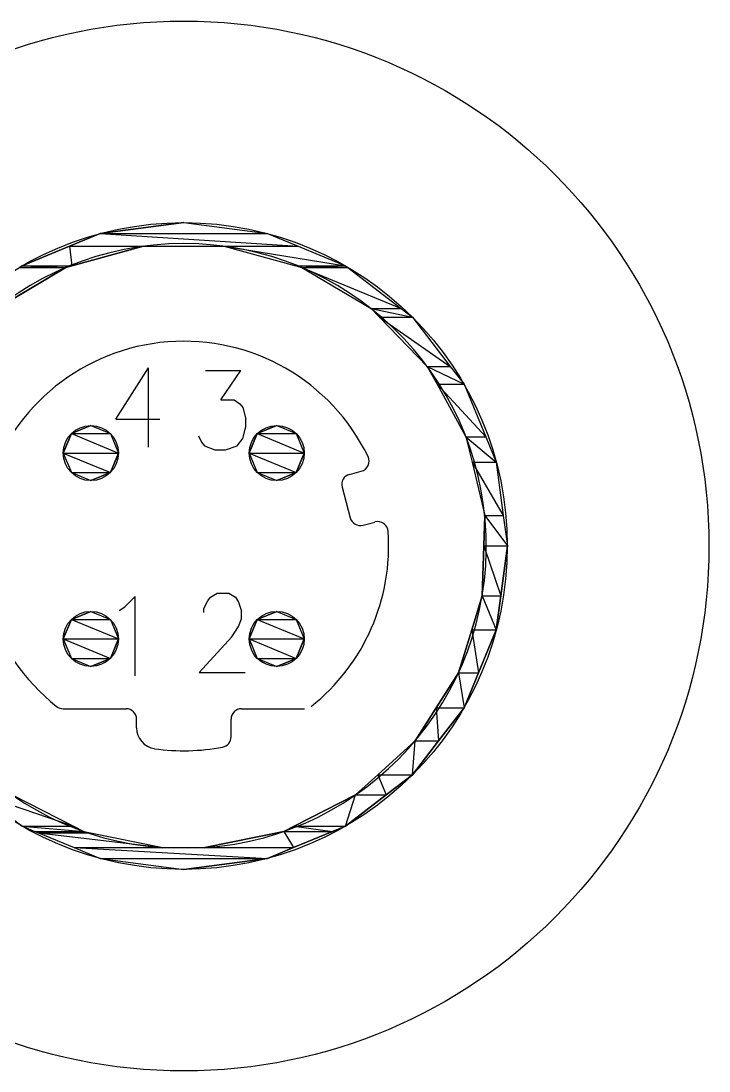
# Model space of a CAD drawing. Header units: millimetres. Extents: x 1063 to 1621, y 404 to 836.
# Drawn here: x 1339.32 to 1351.48, y 777.42 to 795.98 of the extents above; entities that cross this region are included whole.
import ezdxf

# ---------------------------------------------------------------- set-up
doc = ezdxf.new("R2010")
doc.units = ezdxf.units.MM

msp = doc.modelspace()

# ---------------------------------------------------------------- linework, layer by layer
at = {"color": 7, "linetype": 'Continuous'}
for p, q in [((1340.721, 792.219), (1342.2, 792.414)), ((1340.721, 792.219), (1342.2, 792.414)), ((1340.721, 792.219), (1342.2, 792.414)), ((1340.721, 792.219), (1342.2, 792.414)), ((1340.721, 792.219), (1342.2, 792.414)), ((1342.2, 792.414), (1343.68, 792.219)), ((1342.2, 792.414), (1343.68, 792.219)), ((1342.2, 792.414), (1343.68, 792.219)), ((1342.2, 792.414), (1343.68, 792.219)), ((1342.2, 792.414), (1343.68, 792.219)), ((1340.18, 791.995), (1340.721, 792.219)), ((1340.18, 791.995), (1340.721, 792.219)), ((1340.18, 791.995), (1340.721, 792.219)), ((1340.18, 791.995), (1340.721, 792.219)), ((1340.18, 791.995), (1340.721, 792.219)), ((1340.721, 792.219), (1343.68, 792.219)), ((1340.721, 792.219), (1344.221, 791.995)), ((1340.721, 792.219), (1343.68, 792.219)), ((1340.721, 792.219), (1344.221, 791.995)), ((1340.721, 792.219), (1343.68, 792.219)), ((1340.721, 792.219), (1344.221, 791.995)), ((1340.721, 792.219), (1343.68, 792.219)), ((1340.721, 792.219), (1344.221, 791.995)), ((1340.721, 792.219), (1343.68, 792.219)), ((1340.721, 792.219), (1343.68, 792.219)), ((1340.721, 792.219), (1344.221, 791.995)), ((1340.721, 792.219), (1344.221, 791.995)), ((1340.721, 792.219), (1343.68, 792.219)), ((1340.721, 792.219), (1344.221, 791.995)), ((1340.721, 792.219), (1343.68, 792.219)), ((1340.721, 792.219), (1344.221, 791.995)), ((1343.68, 792.219), (1344.221, 791.995)), ((1343.68, 792.219), (1344.221, 791.995)), ((1343.68, 792.219), (1344.221, 791.995)), ((1343.68, 792.219), (1344.221, 791.995)), ((1343.68, 792.219), (1344.221, 791.995)), ((1339.342, 791.648), (1340.18, 791.995)), ((1339.342, 791.648), (1340.18, 791.995)), ((1339.342, 791.648), (1340.18, 791.995)), ((1339.342, 791.648), (1340.18, 791.995)), ((1339.342, 791.648), (1340.18, 791.995)), ((1340.18, 791.995), (1344.221, 791.995)), ((1340.18, 791.995), (1340.22, 791.648)), ((1340.18, 791.995), (1341.488, 791.995)), ((1340.18, 791.995), (1340.22, 791.648)), ((1340.18, 791.995), (1344.221, 791.995)), ((1340.18, 791.995), (1340.22, 791.648)), ((1340.18, 791.995), (1341.488, 791.995)), ((1340.18, 791.995), (1340.22, 791.648)), ((1340.18, 791.995), (1344.221, 791.995)), ((1340.18, 791.995), (1344.221, 791.995)), ((1340.18, 791.995), (1340.22, 791.648)), ((1340.18, 791.995), (1340.22, 791.648)), ((1340.18, 791.995), (1341.488, 791.995)), ((1340.18, 791.995), (1340.22, 791.648)), ((1340.18, 791.995), (1341.488, 791.995)), ((1340.18, 791.995), (1340.22, 791.648)), ((1340.22, 791.648), (1341.488, 791.995)), ((1340.22, 791.648), (1341.488, 791.995)), ((1340.22, 791.648), (1341.488, 791.995)), ((1340.22, 791.648), (1341.488, 791.995)), ((1340.22, 791.648), (1341.488, 791.995)), ((1342.912, 791.995), (1344.181, 791.648)), ((1342.912, 791.995), (1345.059, 791.648)), ((1342.912, 791.995), (1344.221, 791.995)), ((1342.912, 791.995), (1345.059, 791.648)), ((1342.912, 791.995), (1344.181, 791.648)), ((1342.912, 791.995), (1345.059, 791.648)), ((1342.912, 791.995), (1344.221, 791.995)), ((1342.912, 791.995), (1345.059, 791.648)), ((1342.912, 791.995), (1344.181, 791.648)), ((1342.912, 791.995), (1345.059, 791.648)), ((1342.912, 791.995), (1344.181, 791.648)), ((1342.912, 791.995), (1345.059, 791.648)), ((1342.912, 791.995), (1344.221, 791.995)), ((1342.912, 791.995), (1345.059, 791.648)), ((1342.912, 791.995), (1344.221, 791.995)), ((1342.912, 791.995), (1345.059, 791.648)), ((1342.912, 791.995), (1344.181, 791.648)), ((1344.221, 791.995), (1345.059, 791.648)), ((1344.221, 791.995), (1345.059, 791.648)), ((1344.221, 791.995), (1345.059, 791.648)), ((1344.221, 791.995), (1345.059, 791.648)), ((1344.221, 791.995), (1345.059, 791.648)), ((1338.89, 790.895), (1340.115, 791.619)), ((1338.89, 790.895), (1340.115, 791.619)), ((1338.89, 790.895), (1340.115, 791.619)), ((1338.89, 790.895), (1340.115, 791.619)), ((1338.89, 790.895), (1340.115, 791.619)), ((1339.304, 791.619), (1339.342, 791.648)), ((1339.304, 791.619), (1339.342, 791.648)), ((1339.304, 791.619), (1339.342, 791.648)), ((1339.304, 791.619), (1339.342, 791.648)), ((1339.304, 791.619), (1339.342, 791.648)), ((1339.304, 791.619), (1340.115, 791.619)), ((1339.304, 791.619), (1340.115, 791.619)), ((1339.304, 791.619), (1340.115, 791.619)), ((1339.304, 791.619), (1340.115, 791.619)), ((1339.304, 791.619), (1340.115, 791.619)), ((1339.304, 791.619), (1340.115, 791.619)), ((1339.304, 791.619), (1340.115, 791.619)), ((1339.304, 791.619), (1340.115, 791.619)), ((1339.342, 791.648), (1340.22, 791.648)), ((1339.342, 791.648), (1340.115, 791.619)), ((1339.342, 791.648), (1340.22, 791.648)), ((1339.342, 791.648), (1340.115, 791.619)), ((1339.342, 791.648), (1340.22, 791.648)), ((1339.342, 791.648), (1340.115, 791.619)), ((1339.342, 791.648), (1340.22, 791.648)), ((1339.342, 791.648), (1340.115, 791.619)), ((1339.342, 791.648), (1340.22, 791.648)), ((1339.342, 791.648), (1340.22, 791.648)), ((1339.342, 791.648), (1340.115, 791.619)), ((1339.342, 791.648), (1340.115, 791.619)), ((1339.342, 791.648), (1340.22, 791.648)), ((1339.342, 791.648), (1340.115, 791.619)), ((1339.342, 791.648), (1340.22, 791.648)), ((1339.342, 791.648), (1340.115, 791.619)), ((1340.115, 791.619), (1340.22, 791.648)), ((1340.115, 791.619), (1340.22, 791.648)), ((1340.115, 791.619), (1340.22, 791.648)), ((1340.115, 791.619), (1340.22, 791.648)), ((1340.115, 791.619), (1340.22, 791.648)), ((1344.181, 791.648), (1345.059, 791.648)), ((1344.181, 791.648), (1344.286, 791.619)), ((1344.181, 791.648), (1345.096, 791.619)), ((1344.181, 791.648), (1345.059, 791.648)), ((1344.181, 791.648), (1345.096, 791.619)), ((1344.181, 791.648), (1345.059, 791.648)), ((1344.181, 791.648), (1344.286, 791.619)), ((1344.181, 791.648), (1345.096, 791.619)), ((1344.181, 791.648), (1345.059, 791.648)), ((1344.181, 791.648), (1345.096, 791.619)), ((1344.181, 791.648), (1345.059, 791.648)), ((1344.181, 791.648), (1345.059, 791.648)), ((1344.181, 791.648), (1344.286, 791.619)), ((1344.181, 791.648), (1345.096, 791.619)), ((1344.181, 791.648), (1344.286, 791.619)), ((1344.181, 791.648), (1345.096, 791.619)), ((1344.181, 791.648), (1345.059, 791.648)), ((1344.181, 791.648), (1345.096, 791.619)), ((1344.181, 791.648), (1345.059, 791.648)), ((1344.181, 791.648), (1345.096, 791.619)), ((1344.181, 791.648), (1344.286, 791.619)), ((1344.286, 791.619), (1345.096, 791.619)), ((1344.286, 791.619), (1345.511, 790.895)), ((1344.286, 791.619), (1346.041, 790.895)), ((1344.286, 791.619), (1345.096, 791.619)), ((1344.286, 791.619), (1346.041, 790.895)), ((1344.286, 791.619), (1345.096, 791.619)), ((1344.286, 791.619), (1345.511, 790.895)), ((1344.286, 791.619), (1346.041, 790.895)), ((1344.286, 791.619), (1345.096, 791.619)), ((1344.286, 791.619), (1346.041, 790.895)), ((1344.286, 791.619), (1345.096, 791.619)), ((1344.286, 791.619), (1345.096, 791.619)), ((1344.286, 791.619), (1345.511, 790.895)), ((1344.286, 791.619), (1346.041, 790.895)), ((1344.286, 791.619), (1345.511, 790.895)), ((1344.286, 791.619), (1346.041, 790.895)), ((1344.286, 791.619), (1345.096, 791.619)), ((1344.286, 791.619), (1346.041, 790.895)), ((1344.286, 791.619), (1345.096, 791.619)), ((1344.286, 791.619), (1346.041, 790.895)), ((1344.286, 791.619), (1345.511, 790.895)), ((1345.059, 791.648), (1345.096, 791.619)), ((1345.059, 791.648), (1345.096, 791.619)), ((1345.059, 791.648), (1345.096, 791.619)), ((1345.059, 791.648), (1345.096, 791.619)), ((1345.059, 791.648), (1345.096, 791.619)), ((1345.096, 791.619), (1346.041, 790.895)), ((1345.096, 791.619), (1346.041, 790.895)), ((1345.096, 791.619), (1346.041, 790.895)), ((1345.096, 791.619), (1346.041, 790.895)), ((1345.096, 791.619), (1346.041, 790.895)), ((1345.511, 790.895), (1346.041, 790.895)), ((1345.511, 790.895), (1345.661, 790.74)), ((1345.511, 790.895), (1346.243, 790.74)), ((1345.511, 790.895), (1346.041, 790.895)), ((1345.511, 790.895), (1346.243, 790.74)), ((1345.511, 790.895), (1346.041, 790.895)), ((1345.511, 790.895), (1345.661, 790.74)), ((1345.511, 790.895), (1346.243, 790.74)), ((1345.511, 790.895), (1346.041, 790.895)), ((1345.511, 790.895), (1346.243, 790.74)), ((1345.511, 790.895), (1346.041, 790.895)), ((1345.511, 790.895), (1346.041, 790.895)), ((1345.511, 790.895), (1345.661, 790.74)), ((1345.511, 790.895), (1346.243, 790.74)), ((1345.511, 790.895), (1345.661, 790.74)), ((1345.511, 790.895), (1346.243, 790.74)), ((1345.511, 790.895), (1346.041, 790.895)), ((1345.511, 790.895), (1346.243, 790.74)), ((1345.511, 790.895), (1346.041, 790.895)), ((1345.511, 790.895), (1346.243, 790.74)), ((1345.511, 790.895), (1345.661, 790.74)), ((1346.041, 790.895), (1346.243, 790.74)), ((1346.041, 790.895), (1346.243, 790.74)), ((1346.041, 790.895), (1346.243, 790.74)), ((1346.041, 790.895), (1346.243, 790.74)), ((1346.041, 790.895), (1346.243, 790.74)), ((1345.661, 790.74), (1346.243, 790.74)), ((1345.661, 790.74), (1346.502, 789.872)), ((1345.661, 790.74), (1346.909, 789.872)), ((1345.661, 790.74), (1346.243, 790.74)), ((1345.661, 790.74), (1346.909, 789.872)), ((1345.661, 790.74), (1346.243, 790.74)), ((1345.661, 790.74), (1346.502, 789.872)), ((1345.661, 790.74), (1346.909, 789.872)), ((1345.661, 790.74), (1346.243, 790.74)), ((1345.661, 790.74), (1346.909, 789.872)), ((1345.661, 790.74), (1346.243, 790.74)), ((1345.661, 790.74), (1346.243, 790.74)), ((1345.661, 790.74), (1346.502, 789.872)), ((1345.661, 790.74), (1346.909, 789.872)), ((1345.661, 790.74), (1346.502, 789.872)), ((1345.661, 790.74), (1346.909, 789.872)), ((1345.661, 790.74), (1346.243, 790.74)), ((1345.661, 790.74), (1346.909, 789.872)), ((1345.661, 790.74), (1346.243, 790.74)), ((1345.661, 790.74), (1346.909, 789.872)), ((1345.661, 790.74), (1346.502, 789.872)), ((1346.243, 790.74), (1346.909, 789.872)), ((1346.243, 790.74), (1346.909, 789.872)), ((1346.243, 790.74), (1346.909, 789.872)), ((1346.243, 790.74), (1346.909, 789.872)), ((1346.243, 790.74), (1346.909, 789.872)), ((1340.998, 788.942), (1341.576, 789.847)), ((1341.576, 788.444), (1341.576, 789.847)), ((1346.502, 789.872), (1346.909, 789.872)), ((1346.502, 789.872), (1346.675, 789.556)), ((1346.502, 789.872), (1347.152, 789.556)), ((1346.502, 789.872), (1346.909, 789.872)), ((1346.502, 789.872), (1347.152, 789.556)), ((1346.502, 789.872), (1346.909, 789.872)), ((1346.502, 789.872), (1346.675, 789.556)), ((1346.502, 789.872), (1347.152, 789.556)), ((1346.502, 789.872), (1346.909, 789.872)), ((1346.502, 789.872), (1347.152, 789.556)), ((1346.502, 789.872), (1346.909, 789.872)), ((1346.502, 789.872), (1346.909, 789.872)), ((1346.502, 789.872), (1346.675, 789.556)), ((1346.502, 789.872), (1347.152, 789.556)), ((1346.502, 789.872), (1346.675, 789.556)), ((1346.502, 789.872), (1347.152, 789.556)), ((1346.502, 789.872), (1346.909, 789.872)), ((1346.502, 789.872), (1347.152, 789.556)), ((1346.502, 789.872), (1346.909, 789.872)), ((1346.502, 789.872), (1347.152, 789.556)), ((1346.502, 789.872), (1346.675, 789.556)), ((1346.909, 789.872), (1347.152, 789.556)), ((1346.909, 789.872), (1347.152, 789.556)), ((1346.909, 789.872), (1347.152, 789.556)), ((1346.909, 789.872), (1347.152, 789.556)), ((1346.909, 789.872), (1347.152, 789.556)), ((1342.581, 789.8), (1343.209, 789.8)), ((1342.852, 789.279), (1343.209, 789.8)), ((1346.675, 789.556), (1347.152, 789.556)), ((1346.675, 789.556), (1347.187, 788.624)), ((1346.675, 789.556), (1347.538, 788.624)), ((1346.675, 789.556), (1347.152, 789.556)), ((1346.675, 789.556), (1347.538, 788.624)), ((1346.675, 789.556), (1347.152, 789.556)), ((1346.675, 789.556), (1347.187, 788.624)), ((1346.675, 789.556), (1347.538, 788.624)), ((1346.675, 789.556), (1347.152, 789.556)), ((1346.675, 789.556), (1347.538, 788.624)), ((1346.675, 789.556), (1347.152, 789.556)), ((1346.675, 789.556), (1347.152, 789.556)), ((1346.675, 789.556), (1347.187, 788.624)), ((1346.675, 789.556), (1347.538, 788.624)), ((1346.675, 789.556), (1347.187, 788.624)), ((1346.675, 789.556), (1347.538, 788.624)), ((1346.675, 789.556), (1347.152, 789.556)), ((1346.675, 789.556), (1347.538, 788.624)), ((1346.675, 789.556), (1347.152, 789.556)), ((1346.675, 789.556), (1347.538, 788.624)), ((1346.675, 789.556), (1347.187, 788.624)), ((1347.152, 789.556), (1347.538, 788.624)), ((1347.152, 789.556), (1347.538, 788.624)), ((1347.152, 789.556), (1347.538, 788.624)), ((1347.152, 789.556), (1347.538, 788.624)), ((1347.152, 789.556), (1347.538, 788.624)), ((1342.852, 789.279), (1343.09, 789.279)), ((1343.09, 789.279), (1343.192, 789.211)), ((1343.192, 789.211), (1343.243, 789.144)), ((1343.243, 789.144), (1343.294, 788.94)), ((1340.998, 788.942), (1341.779, 788.942)), ((1343.294, 788.804), (1343.294, 788.94)), ((1340.213, 788.684), (1340.557, 788.827)), ((1340.213, 788.684), (1340.557, 788.827)), ((1340.213, 788.684), (1340.557, 788.827)), ((1340.213, 788.684), (1340.557, 788.827)), ((1340.557, 788.827), (1340.902, 788.684)), ((1340.557, 788.827), (1340.902, 788.684)), ((1340.557, 788.827), (1340.902, 788.684)), ((1340.557, 788.827), (1340.902, 788.684)), ((1343.243, 788.6), (1343.294, 788.804)), ((1343.498, 788.684), (1343.843, 788.827)), ((1343.498, 788.684), (1343.843, 788.827)), ((1343.498, 788.684), (1343.843, 788.827)), ((1343.498, 788.684), (1343.843, 788.827)), ((1343.843, 788.827), (1344.188, 788.684)), ((1343.843, 788.827), (1344.188, 788.684)), ((1343.843, 788.827), (1344.188, 788.684)), ((1343.843, 788.827), (1344.188, 788.684)), ((1340.07, 788.34), (1340.213, 788.684)), ((1340.07, 788.34), (1340.213, 788.684)), ((1340.07, 788.34), (1340.213, 788.684)), ((1340.07, 788.34), (1340.213, 788.684)), ((1340.213, 788.684), (1340.902, 788.684)), ((1340.213, 788.684), (1341.045, 788.34)), ((1340.213, 788.684), (1340.902, 788.684)), ((1340.213, 788.684), (1341.045, 788.34)), ((1340.213, 788.684), (1340.902, 788.684)), ((1340.213, 788.684), (1340.902, 788.684)), ((1340.213, 788.684), (1341.045, 788.34)), ((1340.213, 788.684), (1341.045, 788.34)), ((1340.213, 788.684), (1340.902, 788.684)), ((1340.213, 788.684), (1341.045, 788.34)), ((1340.213, 788.684), (1340.902, 788.684)), ((1340.213, 788.684), (1341.045, 788.34)), ((1340.902, 788.684), (1341.045, 788.34)), ((1340.902, 788.684), (1341.045, 788.34)), ((1340.902, 788.684), (1341.045, 788.34)), ((1340.902, 788.684), (1341.045, 788.34)), ((1342.462, 788.646), (1342.513, 788.532)), ((1343.141, 788.465), (1343.243, 788.6)), ((1343.356, 788.34), (1343.498, 788.684)), ((1343.356, 788.34), (1343.498, 788.684)), ((1343.356, 788.34), (1343.498, 788.684)), ((1343.356, 788.34), (1343.498, 788.684)), ((1343.498, 788.684), (1344.188, 788.684)), ((1343.498, 788.684), (1344.33, 788.34)), ((1343.498, 788.684), (1344.188, 788.684)), ((1343.498, 788.684), (1344.33, 788.34)), ((1343.498, 788.684), (1344.188, 788.684)), ((1343.498, 788.684), (1344.188, 788.684)), ((1343.498, 788.684), (1344.33, 788.34)), ((1343.498, 788.684), (1344.33, 788.34)), ((1343.498, 788.684), (1344.188, 788.684)), ((1343.498, 788.684), (1344.33, 788.34)), ((1343.498, 788.684), (1344.188, 788.684)), ((1343.498, 788.684), (1344.33, 788.34)), ((1344.188, 788.684), (1344.33, 788.34)), ((1344.188, 788.684), (1344.33, 788.34)), ((1344.188, 788.684), (1344.33, 788.34)), ((1344.188, 788.684), (1344.33, 788.34)), ((1347.187, 788.624), (1347.538, 788.624)), ((1347.187, 788.624), (1347.294, 788.177)), ((1347.187, 788.624), (1347.723, 788.177)), ((1347.187, 788.624), (1347.538, 788.624)), ((1347.187, 788.624), (1347.723, 788.177)), ((1347.187, 788.624), (1347.538, 788.624)), ((1347.187, 788.624), (1347.294, 788.177)), ((1347.187, 788.624), (1347.723, 788.177)), ((1347.187, 788.624), (1347.538, 788.624)), ((1347.187, 788.624), (1347.723, 788.177)), ((1347.187, 788.624), (1347.538, 788.624)), ((1347.187, 788.624), (1347.538, 788.624)), ((1347.187, 788.624), (1347.294, 788.177)), ((1347.187, 788.624), (1347.723, 788.177)), ((1347.187, 788.624), (1347.294, 788.177)), ((1347.187, 788.624), (1347.723, 788.177)), ((1347.187, 788.624), (1347.538, 788.624)), ((1347.187, 788.624), (1347.723, 788.177)), ((1347.187, 788.624), (1347.538, 788.624)), ((1347.187, 788.624), (1347.723, 788.177)), ((1347.187, 788.624), (1347.294, 788.177)), ((1347.538, 788.624), (1347.723, 788.177)), ((1347.538, 788.624), (1347.723, 788.177)), ((1347.538, 788.624), (1347.723, 788.177)), ((1347.538, 788.624), (1347.723, 788.177)), ((1347.538, 788.624), (1347.723, 788.177)), ((1342.513, 788.532), (1342.564, 788.465)), ((1342.564, 788.465), (1342.75, 788.397)), ((1342.75, 788.397), (1342.937, 788.397)), ((1342.937, 788.397), (1343.141, 788.465)), ((1340.07, 788.34), (1341.045, 788.34)), ((1340.07, 788.34), (1340.213, 787.995)), ((1340.07, 788.34), (1340.902, 787.995)), ((1340.07, 788.34), (1341.045, 788.34)), ((1340.07, 788.34), (1340.902, 787.995)), ((1340.07, 788.34), (1341.045, 788.34)), ((1340.07, 788.34), (1341.045, 788.34)), ((1340.07, 788.34), (1340.213, 787.995)), ((1340.07, 788.34), (1340.902, 787.995)), ((1340.07, 788.34), (1340.213, 787.995)), ((1340.07, 788.34), (1340.902, 787.995)), ((1340.07, 788.34), (1341.045, 788.34)), ((1340.07, 788.34), (1340.902, 787.995)), ((1340.07, 788.34), (1341.045, 788.34)), ((1340.07, 788.34), (1340.902, 787.995)), ((1340.07, 788.34), (1340.213, 787.995)), ((1340.902, 787.995), (1341.045, 788.34)), ((1340.902, 787.995), (1341.045, 788.34)), ((1340.902, 787.995), (1341.045, 788.34)), ((1340.902, 787.995), (1341.045, 788.34)), ((1343.356, 788.34), (1344.33, 788.34)), ((1343.356, 788.34), (1343.498, 787.995)), ((1343.356, 788.34), (1344.188, 787.995)), ((1343.356, 788.34), (1344.33, 788.34)), ((1343.356, 788.34), (1344.188, 787.995)), ((1343.356, 788.34), (1344.33, 788.34)), ((1343.356, 788.34), (1344.33, 788.34)), ((1343.356, 788.34), (1343.498, 787.995)), ((1343.356, 788.34), (1344.188, 787.995)), ((1343.356, 788.34), (1343.498, 787.995)), ((1343.356, 788.34), (1344.188, 787.995)), ((1343.356, 788.34), (1344.33, 788.34)), ((1343.356, 788.34), (1344.188, 787.995)), ((1343.356, 788.34), (1344.33, 788.34)), ((1343.356, 788.34), (1344.188, 787.995)), ((1343.356, 788.34), (1343.498, 787.995)), ((1344.188, 787.995), (1344.33, 788.34)), ((1344.188, 787.995), (1344.33, 788.34)), ((1344.188, 787.995), (1344.33, 788.34)), ((1344.188, 787.995), (1344.33, 788.34)), ((1347.294, 788.177), (1347.723, 788.177)), ((1347.294, 788.177), (1347.519, 787.239)), ((1347.294, 788.177), (1347.846, 787.239)), ((1347.294, 788.177), (1347.723, 788.177)), ((1347.294, 788.177), (1347.846, 787.239)), ((1347.294, 788.177), (1347.723, 788.177)), ((1347.294, 788.177), (1347.519, 787.239)), ((1347.294, 788.177), (1347.846, 787.239)), ((1347.294, 788.177), (1347.723, 788.177)), ((1347.294, 788.177), (1347.846, 787.239)), ((1347.294, 788.177), (1347.723, 788.177)), ((1347.294, 788.177), (1347.723, 788.177)), ((1347.294, 788.177), (1347.519, 787.239)), ((1347.294, 788.177), (1347.846, 787.239)), ((1347.294, 788.177), (1347.519, 787.239)), ((1347.294, 788.177), (1347.846, 787.239)), ((1347.294, 788.177), (1347.723, 788.177)), ((1347.294, 788.177), (1347.846, 787.239)), ((1347.294, 788.177), (1347.723, 788.177)), ((1347.294, 788.177), (1347.846, 787.239)), ((1347.294, 788.177), (1347.519, 787.239)), ((1347.723, 788.177), (1347.846, 787.239)), ((1347.723, 788.177), (1347.846, 787.239)), ((1347.723, 788.177), (1347.846, 787.239)), ((1347.723, 788.177), (1347.846, 787.239)), ((1347.723, 788.177), (1347.846, 787.239)), ((1340.213, 787.995), (1340.902, 787.995)), ((1340.213, 787.995), (1340.557, 787.852)), ((1340.213, 787.995), (1340.902, 787.995)), ((1340.213, 787.995), (1340.902, 787.995)), ((1340.213, 787.995), (1340.557, 787.852)), ((1340.213, 787.995), (1340.902, 787.995)), ((1340.213, 787.995), (1340.557, 787.852)), ((1340.213, 787.995), (1340.902, 787.995)), ((1340.213, 787.995), (1340.902, 787.995)), ((1340.213, 787.995), (1340.557, 787.852)), ((1340.557, 787.852), (1340.902, 787.995)), ((1340.557, 787.852), (1340.902, 787.995)), ((1340.557, 787.852), (1340.902, 787.995)), ((1340.557, 787.852), (1340.902, 787.995)), ((1343.498, 787.995), (1344.188, 787.995)), ((1343.498, 787.995), (1343.843, 787.852)), ((1343.498, 787.995), (1344.188, 787.995)), ((1343.498, 787.995), (1344.188, 787.995)), ((1343.498, 787.995), (1343.843, 787.852)), ((1343.498, 787.995), (1344.188, 787.995)), ((1343.498, 787.995), (1343.843, 787.852)), ((1343.498, 787.995), (1344.188, 787.995)), ((1343.498, 787.995), (1344.188, 787.995)), ((1343.498, 787.995), (1343.843, 787.852)), ((1343.843, 787.852), (1344.188, 787.995)), ((1343.843, 787.852), (1344.188, 787.995)), ((1343.843, 787.852), (1344.188, 787.995)), ((1343.843, 787.852), (1344.188, 787.995)), ((1345.128, 787.962), (1345.337, 788.018)), ((1344.997, 787.735), (1345.141, 787.197)), ((1347.501, 786.697), (1347.519, 787.239)), ((1347.501, 786.697), (1347.519, 787.239)), ((1347.501, 786.697), (1347.519, 787.239)), ((1347.501, 786.697), (1347.519, 787.239)), ((1347.501, 786.697), (1347.519, 787.239)), ((1347.519, 787.239), (1347.846, 787.239)), ((1347.519, 787.239), (1347.918, 786.697)), ((1347.519, 787.239), (1347.846, 787.239)), ((1347.519, 787.239), (1347.918, 786.697)), ((1347.519, 787.239), (1347.846, 787.239)), ((1347.519, 787.239), (1347.918, 786.697)), ((1347.519, 787.239), (1347.846, 787.239)), ((1347.519, 787.239), (1347.918, 786.697)), ((1347.519, 787.239), (1347.846, 787.239)), ((1347.519, 787.239), (1347.846, 787.239)), ((1347.519, 787.239), (1347.918, 786.697)), ((1347.519, 787.239), (1347.918, 786.697)), ((1347.519, 787.239), (1347.846, 787.239)), ((1347.519, 787.239), (1347.918, 786.697)), ((1347.519, 787.239), (1347.846, 787.239)), ((1347.519, 787.239), (1347.918, 786.697)), ((1347.846, 787.239), (1347.918, 786.697)), ((1347.846, 787.239), (1347.918, 786.697)), ((1347.846, 787.239), (1347.918, 786.697)), ((1347.846, 787.239), (1347.918, 786.697)), ((1347.846, 787.239), (1347.918, 786.697)), ((1345.368, 787.065), (1345.578, 787.121)), ((1347.473, 785.816), (1347.501, 786.697)), ((1347.473, 785.816), (1347.501, 786.697)), ((1347.473, 785.816), (1347.501, 786.697)), ((1347.473, 785.816), (1347.501, 786.697)), ((1347.473, 785.816), (1347.501, 786.697)), ((1347.501, 786.697), (1347.918, 786.697)), ((1347.501, 786.697), (1347.802, 785.816)), ((1347.501, 786.697), (1347.918, 786.697)), ((1347.501, 786.697), (1347.802, 785.816)), ((1347.501, 786.697), (1347.918, 786.697)), ((1347.501, 786.697), (1347.802, 785.816)), ((1347.501, 786.697), (1347.918, 786.697)), ((1347.501, 786.697), (1347.802, 785.816)), ((1347.501, 786.697), (1347.918, 786.697)), ((1347.501, 786.697), (1347.918, 786.697)), ((1347.501, 786.697), (1347.802, 785.816)), ((1347.501, 786.697), (1347.802, 785.816)), ((1347.501, 786.697), (1347.918, 786.697)), ((1347.501, 786.697), (1347.802, 785.816)), ((1347.501, 786.697), (1347.918, 786.697)), ((1347.501, 786.697), (1347.802, 785.816)), ((1347.802, 785.816), (1347.918, 786.697)), ((1347.802, 785.816), (1347.918, 786.697)), ((1347.802, 785.816), (1347.918, 786.697)), ((1347.802, 785.816), (1347.918, 786.697)), ((1347.802, 785.816), (1347.918, 786.697)), ((1341.157, 785.622), (1341.343, 785.803)), ((1341.343, 784.399), (1341.343, 785.803)), ((1342.623, 785.728), (1342.674, 785.795)), ((1342.674, 785.795), (1342.792, 785.863)), ((1342.792, 785.863), (1342.996, 785.863)), ((1342.996, 785.863), (1343.115, 785.795)), ((1343.115, 785.795), (1343.166, 785.705)), ((1347.289, 785.217), (1347.473, 785.816)), ((1347.289, 785.217), (1347.473, 785.816)), ((1347.289, 785.217), (1347.473, 785.816)), ((1347.289, 785.217), (1347.473, 785.816)), ((1347.289, 785.217), (1347.473, 785.816)), ((1347.473, 785.816), (1347.802, 785.816)), ((1347.473, 785.816), (1347.723, 785.217)), ((1347.473, 785.816), (1347.802, 785.816)), ((1347.473, 785.816), (1347.723, 785.217)), ((1347.473, 785.816), (1347.802, 785.816)), ((1347.473, 785.816), (1347.723, 785.217)), ((1347.473, 785.816), (1347.802, 785.816)), ((1347.473, 785.816), (1347.723, 785.217)), ((1347.473, 785.816), (1347.802, 785.816)), ((1347.473, 785.816), (1347.802, 785.816)), ((1347.473, 785.816), (1347.723, 785.217)), ((1347.473, 785.816), (1347.723, 785.217)), ((1347.473, 785.816), (1347.802, 785.816)), ((1347.473, 785.816), (1347.723, 785.217)), ((1347.473, 785.816), (1347.802, 785.816)), ((1347.473, 785.816), (1347.723, 785.217)), ((1347.723, 785.217), (1347.802, 785.816)), ((1347.723, 785.217), (1347.802, 785.816)), ((1347.723, 785.217), (1347.802, 785.816)), ((1347.723, 785.217), (1347.802, 785.816)), ((1347.723, 785.217), (1347.802, 785.816)), ((1341.055, 785.554), (1341.157, 785.622)), ((1342.555, 785.592), (1342.623, 785.728)), ((1342.555, 785.524), (1342.555, 785.592)), ((1343.166, 785.705), (1343.217, 785.547)), ((1340.07, 785.054), (1340.213, 785.399)), ((1340.07, 785.054), (1340.213, 785.399)), ((1340.07, 785.054), (1340.213, 785.399)), ((1340.07, 785.054), (1340.213, 785.399)), ((1340.213, 785.399), (1340.557, 785.541)), ((1340.213, 785.399), (1340.557, 785.541)), ((1340.213, 785.399), (1340.557, 785.541)), ((1340.213, 785.399), (1340.557, 785.541)), ((1340.213, 785.399), (1340.902, 785.399)), ((1340.213, 785.399), (1341.045, 785.054)), ((1340.213, 785.399), (1340.902, 785.399)), ((1340.213, 785.399), (1341.045, 785.054)), ((1340.213, 785.399), (1340.902, 785.399)), ((1340.213, 785.399), (1340.902, 785.399)), ((1340.213, 785.399), (1341.045, 785.054)), ((1340.213, 785.399), (1341.045, 785.054)), ((1340.213, 785.399), (1340.902, 785.399)), ((1340.213, 785.399), (1341.045, 785.054)), ((1340.213, 785.399), (1340.902, 785.399)), ((1340.213, 785.399), (1341.045, 785.054)), ((1340.557, 785.541), (1340.902, 785.399)), ((1340.557, 785.541), (1340.902, 785.399)), ((1340.557, 785.541), (1340.902, 785.399)), ((1340.557, 785.541), (1340.902, 785.399)), ((1340.902, 785.399), (1341.045, 785.054)), ((1340.902, 785.399), (1341.045, 785.054)), ((1340.902, 785.399), (1341.045, 785.054)), ((1340.902, 785.399), (1341.045, 785.054)), ((1343.166, 785.275), (1343.217, 785.411)), ((1343.217, 785.411), (1343.217, 785.547)), ((1343.356, 785.054), (1343.498, 785.399)), ((1343.356, 785.054), (1343.498, 785.399)), ((1343.356, 785.054), (1343.498, 785.399)), ((1343.356, 785.054), (1343.498, 785.399)), ((1343.498, 785.399), (1343.843, 785.541)), ((1343.498, 785.399), (1343.843, 785.541)), ((1343.498, 785.399), (1343.843, 785.541)), ((1343.498, 785.399), (1343.843, 785.541)), ((1343.498, 785.399), (1344.188, 785.399)), ((1343.498, 785.399), (1344.33, 785.054)), ((1343.498, 785.399), (1344.188, 785.399)), ((1343.498, 785.399), (1344.33, 785.054)), ((1343.498, 785.399), (1344.188, 785.399)), ((1343.498, 785.399), (1344.188, 785.399)), ((1343.498, 785.399), (1344.33, 785.054)), ((1343.498, 785.399), (1344.33, 785.054)), ((1343.498, 785.399), (1344.188, 785.399)), ((1343.498, 785.399), (1344.33, 785.054)), ((1343.498, 785.399), (1344.188, 785.399)), ((1343.498, 785.399), (1344.33, 785.054)), ((1343.843, 785.541), (1344.188, 785.399)), ((1343.843, 785.541), (1344.188, 785.399)), ((1343.843, 785.541), (1344.188, 785.399)), ((1343.843, 785.541), (1344.188, 785.399)), ((1344.188, 785.399), (1344.33, 785.054)), ((1344.188, 785.399), (1344.33, 785.054)), ((1344.188, 785.399), (1344.33, 785.054)), ((1344.188, 785.399), (1344.33, 785.054)), ((1343.047, 785.094), (1343.166, 785.275)), ((1347.053, 784.455), (1347.289, 785.217)), ((1347.053, 784.455), (1347.289, 785.217)), ((1347.053, 784.455), (1347.289, 785.217)), ((1347.053, 784.455), (1347.289, 785.217)), ((1347.053, 784.455), (1347.289, 785.217)), ((1347.289, 785.217), (1347.723, 785.217)), ((1347.289, 785.217), (1347.407, 784.455)), ((1347.289, 785.217), (1347.723, 785.217)), ((1347.289, 785.217), (1347.407, 784.455)), ((1347.289, 785.217), (1347.723, 785.217)), ((1347.289, 785.217), (1347.407, 784.455)), ((1347.289, 785.217), (1347.723, 785.217)), ((1347.289, 785.217), (1347.407, 784.455)), ((1347.289, 785.217), (1347.723, 785.217)), ((1347.289, 785.217), (1347.723, 785.217)), ((1347.289, 785.217), (1347.407, 784.455)), ((1347.289, 785.217), (1347.407, 784.455)), ((1347.289, 785.217), (1347.723, 785.217)), ((1347.289, 785.217), (1347.407, 784.455)), ((1347.289, 785.217), (1347.723, 785.217)), ((1347.289, 785.217), (1347.407, 784.455)), ((1347.407, 784.455), (1347.723, 785.217)), ((1347.407, 784.455), (1347.723, 785.217)), ((1347.407, 784.455), (1347.723, 785.217)), ((1347.407, 784.455), (1347.723, 785.217)), ((1347.407, 784.455), (1347.723, 785.217)), ((1340.07, 785.054), (1341.045, 785.054)), ((1340.07, 785.054), (1340.213, 784.71)), ((1340.07, 785.054), (1340.902, 784.71)), ((1340.07, 785.054), (1341.045, 785.054)), ((1340.07, 785.054), (1340.902, 784.71)), ((1340.07, 785.054), (1341.045, 785.054)), ((1340.07, 785.054), (1341.045, 785.054)), ((1340.07, 785.054), (1340.213, 784.71)), ((1340.07, 785.054), (1340.902, 784.71)), ((1340.07, 785.054), (1340.213, 784.71)), ((1340.07, 785.054), (1340.902, 784.71)), ((1340.07, 785.054), (1341.045, 785.054)), ((1340.07, 785.054), (1340.902, 784.71)), ((1340.07, 785.054), (1341.045, 785.054)), ((1340.07, 785.054), (1340.902, 784.71)), ((1340.07, 785.054), (1340.213, 784.71)), ((1340.902, 784.71), (1341.045, 785.054)), ((1340.902, 784.71), (1341.045, 785.054)), ((1340.902, 784.71), (1341.045, 785.054)), ((1340.902, 784.71), (1341.045, 785.054)), ((1342.47, 784.46), (1343.047, 785.094)), ((1343.356, 785.054), (1344.33, 785.054)), ((1343.356, 785.054), (1343.498, 784.71)), ((1343.356, 785.054), (1344.188, 784.71)), ((1343.356, 785.054), (1344.33, 785.054)), ((1343.356, 785.054), (1344.188, 784.71)), ((1343.356, 785.054), (1344.33, 785.054)), ((1343.356, 785.054), (1344.33, 785.054)), ((1343.356, 785.054), (1343.498, 784.71)), ((1343.356, 785.054), (1344.188, 784.71)), ((1343.356, 785.054), (1343.498, 784.71)), ((1343.356, 785.054), (1344.188, 784.71)), ((1343.356, 785.054), (1344.33, 785.054)), ((1343.356, 785.054), (1344.188, 784.71)), ((1343.356, 785.054), (1344.33, 785.054)), ((1343.356, 785.054), (1344.188, 784.71)), ((1343.356, 785.054), (1343.498, 784.71)), ((1344.188, 784.71), (1344.33, 785.054)), ((1344.188, 784.71), (1344.33, 785.054)), ((1344.188, 784.71), (1344.33, 785.054)), ((1344.188, 784.71), (1344.33, 785.054)), ((1340.213, 784.71), (1340.902, 784.71)), ((1340.213, 784.71), (1340.557, 784.567)), ((1340.213, 784.71), (1340.902, 784.71)), ((1340.213, 784.71), (1340.902, 784.71)), ((1340.213, 784.71), (1340.557, 784.567)), ((1340.213, 784.71), (1340.902, 784.71)), ((1340.213, 784.71), (1340.557, 784.567)), ((1340.213, 784.71), (1340.902, 784.71)), ((1340.213, 784.71), (1340.902, 784.71)), ((1340.213, 784.71), (1340.557, 784.567)), ((1340.557, 784.567), (1340.902, 784.71)), ((1340.557, 784.567), (1340.902, 784.71)), ((1340.557, 784.567), (1340.902, 784.71)), ((1340.557, 784.567), (1340.902, 784.71)), ((1343.498, 784.71), (1344.188, 784.71)), ((1343.498, 784.71), (1343.843, 784.567)), ((1343.498, 784.71), (1344.188, 784.71)), ((1343.498, 784.71), (1344.188, 784.71)), ((1343.498, 784.71), (1343.843, 784.567)), ((1343.498, 784.71), (1344.188, 784.71)), ((1343.498, 784.71), (1343.843, 784.567)), ((1343.498, 784.71), (1344.188, 784.71)), ((1343.498, 784.71), (1344.188, 784.71)), ((1343.498, 784.71), (1343.843, 784.567)), ((1343.843, 784.567), (1344.188, 784.71)), ((1343.843, 784.567), (1344.188, 784.71)), ((1343.843, 784.567), (1344.188, 784.71)), ((1343.843, 784.567), (1344.188, 784.71)), ((1342.47, 784.46), (1343.285, 784.46)), ((1346.661, 783.838), (1347.053, 784.455)), ((1346.661, 783.838), (1347.053, 784.455)), ((1346.661, 783.838), (1347.053, 784.455)), ((1346.661, 783.838), (1347.053, 784.455)), ((1346.661, 783.838), (1347.053, 784.455)), ((1347.053, 784.455), (1347.407, 784.455)), ((1347.053, 784.455), (1347.152, 783.838)), ((1347.053, 784.455), (1347.407, 784.455)), ((1347.053, 784.455), (1347.152, 783.838)), ((1347.053, 784.455), (1347.407, 784.455)), ((1347.053, 784.455), (1347.152, 783.838)), ((1347.053, 784.455), (1347.407, 784.455)), ((1347.053, 784.455), (1347.152, 783.838)), ((1347.053, 784.455), (1347.407, 784.455)), ((1347.053, 784.455), (1347.407, 784.455)), ((1347.053, 784.455), (1347.152, 783.838)), ((1347.053, 784.455), (1347.152, 783.838)), ((1347.053, 784.455), (1347.407, 784.455)), ((1347.053, 784.455), (1347.152, 783.838)), ((1347.053, 784.455), (1347.407, 784.455)), ((1347.053, 784.455), (1347.152, 783.838)), ((1347.152, 783.838), (1347.407, 784.455)), ((1347.152, 783.838), (1347.407, 784.455)), ((1347.152, 783.838), (1347.407, 784.455)), ((1347.152, 783.838), (1347.407, 784.455)), ((1347.152, 783.838), (1347.407, 784.455)), ((1340.068, 783.82), (1341.179, 783.82)), ((1343.221, 783.82), (1344.333, 783.82)), ((1346.29, 783.253), (1346.661, 783.838)), ((1346.29, 783.253), (1346.661, 783.838)), ((1346.29, 783.253), (1346.661, 783.838)), ((1346.29, 783.253), (1346.661, 783.838)), ((1346.29, 783.253), (1346.661, 783.838)), ((1346.661, 783.838), (1347.152, 783.838)), ((1346.661, 783.838), (1346.703, 783.253)), ((1346.661, 783.838), (1347.152, 783.838)), ((1346.661, 783.838), (1346.703, 783.253)), ((1346.661, 783.838), (1347.152, 783.838)), ((1346.661, 783.838), (1346.703, 783.253)), ((1346.661, 783.838), (1347.152, 783.838)), ((1346.661, 783.838), (1346.703, 783.253)), ((1346.661, 783.838), (1347.152, 783.838)), ((1346.661, 783.838), (1347.152, 783.838)), ((1346.661, 783.838), (1346.703, 783.253)), ((1346.661, 783.838), (1346.703, 783.253)), ((1346.661, 783.838), (1347.152, 783.838)), ((1346.661, 783.838), (1346.703, 783.253)), ((1346.661, 783.838), (1347.152, 783.838)), ((1346.661, 783.838), (1346.703, 783.253)), ((1346.703, 783.253), (1347.152, 783.838)), ((1346.703, 783.253), (1347.152, 783.838)), ((1346.703, 783.253), (1347.152, 783.838)), ((1346.703, 783.253), (1347.152, 783.838)), ((1346.703, 783.253), (1347.152, 783.838)), ((1341.365, 783.482), (1341.365, 783.634)), ((1343.036, 783.325), (1343.036, 783.634)), ((1345.63, 782.654), (1346.29, 783.253)), ((1345.63, 782.654), (1346.29, 783.253)), ((1345.63, 782.654), (1346.29, 783.253)), ((1345.63, 782.654), (1346.29, 783.253)), ((1345.63, 782.654), (1346.29, 783.253)), ((1346.243, 782.654), (1346.29, 783.253)), ((1346.243, 782.654), (1346.703, 783.253)), ((1346.243, 782.654), (1346.29, 783.253)), ((1346.243, 782.654), (1346.29, 783.253)), ((1346.243, 782.654), (1346.703, 783.253)), ((1346.243, 782.654), (1346.29, 783.253)), ((1346.243, 782.654), (1346.29, 783.253)), ((1346.243, 782.654), (1346.29, 783.253)), ((1346.243, 782.654), (1346.703, 783.253)), ((1346.243, 782.654), (1346.29, 783.253)), ((1346.243, 782.654), (1346.703, 783.253)), ((1346.243, 782.654), (1346.29, 783.253)), ((1346.243, 782.654), (1346.703, 783.253)), ((1346.29, 783.253), (1346.703, 783.253)), ((1346.29, 783.253), (1346.703, 783.253)), ((1346.29, 783.253), (1346.703, 783.253)), ((1346.29, 783.253), (1346.703, 783.253)), ((1346.29, 783.253), (1346.703, 783.253)), ((1346.29, 783.253), (1346.703, 783.253)), ((1346.29, 783.253), (1346.703, 783.253)), ((1346.29, 783.253), (1346.703, 783.253)), ((1345.236, 782.296), (1345.63, 782.654)), ((1345.236, 782.296), (1345.63, 782.654)), ((1345.236, 782.296), (1345.63, 782.654)), ((1345.236, 782.296), (1345.63, 782.654)), ((1345.236, 782.296), (1345.63, 782.654)), ((1345.63, 782.654), (1346.243, 782.654)), ((1345.63, 782.654), (1345.776, 782.296)), ((1345.63, 782.654), (1346.243, 782.654)), ((1345.63, 782.654), (1345.776, 782.296)), ((1345.63, 782.654), (1346.243, 782.654)), ((1345.63, 782.654), (1345.776, 782.296)), ((1345.63, 782.654), (1346.243, 782.654)), ((1345.63, 782.654), (1345.776, 782.296)), ((1345.63, 782.654), (1346.243, 782.654)), ((1345.63, 782.654), (1346.243, 782.654)), ((1345.63, 782.654), (1345.776, 782.296)), ((1345.63, 782.654), (1345.776, 782.296)), ((1345.63, 782.654), (1346.243, 782.654)), ((1345.63, 782.654), (1345.776, 782.296)), ((1345.63, 782.654), (1346.243, 782.654)), ((1345.63, 782.654), (1345.776, 782.296)), ((1345.776, 782.296), (1346.243, 782.654)), ((1345.776, 782.296), (1346.243, 782.654)), ((1345.776, 782.296), (1346.243, 782.654)), ((1345.776, 782.296), (1346.243, 782.654)), ((1345.776, 782.296), (1346.243, 782.654)), ((1338.624, 782.296), (1339.342, 781.746)), ((1338.624, 782.296), (1340.248, 781.746)), ((1338.624, 782.296), (1340.248, 781.746)), ((1338.624, 782.296), (1339.342, 781.746)), ((1338.624, 782.296), (1340.248, 781.746)), ((1338.624, 782.296), (1340.248, 781.746)), ((1338.624, 782.296), (1339.342, 781.746)), ((1338.624, 782.296), (1340.248, 781.746)), ((1338.624, 782.296), (1339.342, 781.746)), ((1338.624, 782.296), (1340.248, 781.746)), ((1338.624, 782.296), (1340.248, 781.746)), ((1338.624, 782.296), (1340.248, 781.746)), ((1338.624, 782.296), (1339.342, 781.746)), ((1339.165, 782.296), (1340.248, 781.746)), ((1339.165, 782.296), (1340.248, 781.746)), ((1339.165, 782.296), (1340.248, 781.746)), ((1339.165, 782.296), (1340.248, 781.746)), ((1339.165, 782.296), (1340.248, 781.746)), ((1344.152, 781.746), (1345.236, 782.296)), ((1344.152, 781.746), (1345.236, 782.296)), ((1344.152, 781.746), (1345.236, 782.296)), ((1344.152, 781.746), (1345.236, 782.296)), ((1344.152, 781.746), (1345.236, 782.296)), ((1345.059, 781.746), (1345.236, 782.296)), ((1345.059, 781.746), (1345.776, 782.296)), ((1345.059, 781.746), (1345.236, 782.296)), ((1345.059, 781.746), (1345.236, 782.296)), ((1345.059, 781.746), (1345.776, 782.296)), ((1345.059, 781.746), (1345.236, 782.296)), ((1345.059, 781.746), (1345.236, 782.296)), ((1345.059, 781.746), (1345.236, 782.296)), ((1345.059, 781.746), (1345.776, 782.296)), ((1345.059, 781.746), (1345.236, 782.296)), ((1345.059, 781.746), (1345.776, 782.296)), ((1345.059, 781.746), (1345.236, 782.296)), ((1345.059, 781.746), (1345.776, 782.296)), ((1345.236, 782.296), (1345.776, 782.296)), ((1345.236, 782.296), (1345.776, 782.296)), ((1345.236, 782.296), (1345.776, 782.296)), ((1345.236, 782.296), (1345.776, 782.296)), ((1345.236, 782.296), (1345.776, 782.296)), ((1345.236, 782.296), (1345.776, 782.296)), ((1345.236, 782.296), (1345.776, 782.296)), ((1345.236, 782.296), (1345.776, 782.296)), ((1339.342, 781.746), (1340.248, 781.746)), ((1339.342, 781.746), (1339.57, 781.651)), ((1339.342, 781.746), (1340.434, 781.651)), ((1339.342, 781.746), (1340.248, 781.746)), ((1339.342, 781.746), (1340.434, 781.651)), ((1339.342, 781.746), (1340.248, 781.746)), ((1339.342, 781.746), (1339.57, 781.651)), ((1339.342, 781.746), (1340.434, 781.651)), ((1339.342, 781.746), (1340.248, 781.746)), ((1339.342, 781.746), (1340.434, 781.651)), ((1339.342, 781.746), (1340.248, 781.746)), ((1339.342, 781.746), (1340.248, 781.746)), ((1339.342, 781.746), (1339.57, 781.651)), ((1339.342, 781.746), (1340.434, 781.651)), ((1339.342, 781.746), (1339.57, 781.651)), ((1339.342, 781.746), (1340.434, 781.651)), ((1339.342, 781.746), (1340.248, 781.746)), ((1339.342, 781.746), (1340.434, 781.651)), ((1339.342, 781.746), (1340.248, 781.746)), ((1339.342, 781.746), (1340.434, 781.651)), ((1339.342, 781.746), (1339.57, 781.651)), ((1340.248, 781.746), (1340.434, 781.651)), ((1340.248, 781.746), (1340.434, 781.651)), ((1340.248, 781.746), (1340.434, 781.651)), ((1340.248, 781.746), (1340.434, 781.651)), ((1340.248, 781.746), (1340.434, 781.651)), ((1343.966, 781.651), (1344.152, 781.746)), ((1343.966, 781.651), (1344.152, 781.746)), ((1343.966, 781.651), (1344.152, 781.746)), ((1343.966, 781.651), (1344.152, 781.746)), ((1343.966, 781.651), (1344.152, 781.746)), ((1344.152, 781.746), (1345.059, 781.746)), ((1344.152, 781.746), (1344.83, 781.651)), ((1344.152, 781.746), (1345.059, 781.746)), ((1344.152, 781.746), (1344.83, 781.651)), ((1344.152, 781.746), (1345.059, 781.746)), ((1344.152, 781.746), (1344.83, 781.651)), ((1344.152, 781.746), (1345.059, 781.746)), ((1344.152, 781.746), (1344.83, 781.651)), ((1344.152, 781.746), (1345.059, 781.746)), ((1344.152, 781.746), (1345.059, 781.746)), ((1344.152, 781.746), (1344.83, 781.651)), ((1344.152, 781.746), (1344.83, 781.651)), ((1344.152, 781.746), (1345.059, 781.746)), ((1344.152, 781.746), (1344.83, 781.651)), ((1344.152, 781.746), (1345.059, 781.746)), ((1344.152, 781.746), (1344.83, 781.651)), ((1344.83, 781.651), (1345.059, 781.746)), ((1344.83, 781.651), (1345.059, 781.746)), ((1344.83, 781.651), (1345.059, 781.746)), ((1344.83, 781.651), (1345.059, 781.746)), ((1344.83, 781.651), (1345.059, 781.746)), ((1339.57, 781.651), (1340.434, 781.651)), ((1339.57, 781.651), (1339.63, 781.626)), ((1339.57, 781.651), (1340.554, 781.626)), ((1339.57, 781.651), (1340.434, 781.651)), ((1339.57, 781.651), (1340.554, 781.626)), ((1339.57, 781.651), (1340.434, 781.651)), ((1339.57, 781.651), (1339.63, 781.626)), ((1339.57, 781.651), (1340.554, 781.626)), ((1339.57, 781.651), (1340.434, 781.651)), ((1339.57, 781.651), (1340.554, 781.626)), ((1339.57, 781.651), (1340.434, 781.651)), ((1339.57, 781.651), (1340.434, 781.651)), ((1339.57, 781.651), (1339.63, 781.626)), ((1339.57, 781.651), (1340.554, 781.626)), ((1339.57, 781.651), (1339.63, 781.626)), ((1339.57, 781.651), (1340.554, 781.626)), ((1339.57, 781.651), (1340.434, 781.651)), ((1339.57, 781.651), (1340.554, 781.626)), ((1339.57, 781.651), (1340.434, 781.651)), ((1339.57, 781.651), (1340.554, 781.626)), ((1339.57, 781.651), (1339.63, 781.626)), ((1339.63, 781.626), (1340.554, 781.626)), ((1339.63, 781.626), (1340.263, 781.364)), ((1339.63, 781.626), (1341.829, 781.364)), ((1339.63, 781.626), (1340.554, 781.626)), ((1339.63, 781.626), (1341.829, 781.364)), ((1339.63, 781.626), (1340.554, 781.626)), ((1339.63, 781.626), (1340.263, 781.364)), ((1339.63, 781.626), (1341.829, 781.364)), ((1339.63, 781.626), (1340.554, 781.626)), ((1339.63, 781.626), (1341.829, 781.364)), ((1339.63, 781.626), (1340.554, 781.626)), ((1339.63, 781.626), (1340.554, 781.626)), ((1339.63, 781.626), (1340.263, 781.364)), ((1339.63, 781.626), (1341.829, 781.364)), ((1339.63, 781.626), (1340.263, 781.364)), ((1339.63, 781.626), (1341.829, 781.364)), ((1339.63, 781.626), (1340.554, 781.626)), ((1339.63, 781.626), (1341.829, 781.364)), ((1339.63, 781.626), (1340.554, 781.626)), ((1339.63, 781.626), (1341.829, 781.364)), ((1339.63, 781.626), (1340.263, 781.364)), ((1340.434, 781.651), (1340.554, 781.626)), ((1340.434, 781.651), (1340.554, 781.626)), ((1340.434, 781.651), (1340.554, 781.626)), ((1340.434, 781.651), (1340.554, 781.626)), ((1340.434, 781.651), (1340.554, 781.626)), ((1340.554, 781.626), (1341.829, 781.364)), ((1340.554, 781.626), (1341.829, 781.364)), ((1340.554, 781.626), (1341.829, 781.364)), ((1340.554, 781.626), (1341.829, 781.364)), ((1342.572, 781.364), (1343.966, 781.651)), ((1342.572, 781.364), (1343.966, 781.651)), ((1342.572, 781.364), (1343.966, 781.651)), ((1342.572, 781.364), (1343.966, 781.651)), ((1342.572, 781.364), (1343.966, 781.651)), ((1343.966, 781.651), (1344.83, 781.651)), ((1343.966, 781.651), (1344.137, 781.364)), ((1343.966, 781.651), (1344.83, 781.651)), ((1343.966, 781.651), (1344.137, 781.364)), ((1343.966, 781.651), (1344.83, 781.651)), ((1343.966, 781.651), (1344.137, 781.364)), ((1343.966, 781.651), (1344.83, 781.651)), ((1343.966, 781.651), (1344.137, 781.364)), ((1343.966, 781.651), (1344.83, 781.651)), ((1343.966, 781.651), (1344.83, 781.651)), ((1343.966, 781.651), (1344.137, 781.364)), ((1343.966, 781.651), (1344.137, 781.364)), ((1343.966, 781.651), (1344.83, 781.651)), ((1343.966, 781.651), (1344.137, 781.364)), ((1343.966, 781.651), (1344.83, 781.651)), ((1343.966, 781.651), (1344.137, 781.364)), ((1344.137, 781.364), (1344.83, 781.651)), ((1344.137, 781.364), (1344.83, 781.651)), ((1344.137, 781.364), (1344.83, 781.651)), ((1344.137, 781.364), (1344.83, 781.651)), ((1344.137, 781.364), (1344.83, 781.651)), ((1340.263, 781.364), (1341.829, 781.364)), ((1340.263, 781.364), (1340.721, 781.175)), ((1340.263, 781.364), (1343.68, 781.175)), ((1340.263, 781.364), (1344.137, 781.364)), ((1340.263, 781.364), (1343.68, 781.175)), ((1340.263, 781.364), (1341.829, 781.364)), ((1340.263, 781.364), (1340.721, 781.175)), ((1340.263, 781.364), (1343.68, 781.175)), ((1340.263, 781.364), (1344.137, 781.364)), ((1340.263, 781.364), (1343.68, 781.175)), ((1340.263, 781.364), (1341.829, 781.364)), ((1340.263, 781.364), (1341.829, 781.364)), ((1340.263, 781.364), (1340.721, 781.175)), ((1340.263, 781.364), (1343.68, 781.175)), ((1340.263, 781.364), (1340.721, 781.175)), ((1340.263, 781.364), (1343.68, 781.175)), ((1340.263, 781.364), (1344.137, 781.364)), ((1340.263, 781.364), (1343.68, 781.175)), ((1340.263, 781.364), (1344.137, 781.364)), ((1340.263, 781.364), (1343.68, 781.175)), ((1340.263, 781.364), (1340.721, 781.175)), ((1341.829, 781.364), (1342.572, 781.364)), ((1342.572, 781.364), (1344.137, 781.364)), ((1342.572, 781.364), (1344.137, 781.364)), ((1342.572, 781.364), (1344.137, 781.364)), ((1342.572, 781.364), (1344.137, 781.364)), ((1343.68, 781.175), (1344.137, 781.364)), ((1343.68, 781.175), (1344.137, 781.364)), ((1343.68, 781.175), (1344.137, 781.364)), ((1343.68, 781.175), (1344.137, 781.364)), ((1343.68, 781.175), (1344.137, 781.364)), ((1340.721, 781.175), (1343.68, 781.175)), ((1340.721, 781.175), (1342.2, 780.98)), ((1340.721, 781.175), (1343.68, 781.175)), ((1340.721, 781.175), (1343.68, 781.175)), ((1340.721, 781.175), (1342.2, 780.98)), ((1340.721, 781.175), (1343.68, 781.175)), ((1340.721, 781.175), (1343.68, 781.175)), ((1340.721, 781.175), (1342.2, 780.98)), ((1340.721, 781.175), (1343.68, 781.175)), ((1340.721, 781.175), (1342.2, 780.98)), ((1340.721, 781.175), (1343.68, 781.175)), ((1340.721, 781.175), (1343.68, 781.175)), ((1340.721, 781.175), (1342.2, 780.98)), ((1342.2, 780.98), (1343.68, 781.175)), ((1342.2, 780.98), (1343.68, 781.175)), ((1342.2, 780.98), (1343.68, 781.175)), ((1342.2, 780.98), (1343.68, 781.175)), ((1342.2, 780.98), (1343.68, 781.175))]:
    msp.add_line(p, q, dxfattribs=at)
for points in [[(1342.2, 792.414), (1340.721, 792.219), (1343.68, 792.219)], [(1340.721, 792.219), (1340.18, 791.995), (1344.221, 791.995)], [(1340.721, 792.219), (1343.68, 792.219), (1344.221, 791.995)], [(1340.18, 791.995), (1339.342, 791.648), (1340.22, 791.648)], [(1340.18, 791.995), (1341.488, 791.995), (1340.22, 791.648)], [(1342.912, 791.995), (1344.181, 791.648), (1345.059, 791.648)], [(1342.912, 791.995), (1344.221, 791.995), (1345.059, 791.648)], [(1339.304, 791.619), (1340.115, 791.619), (1338.89, 790.895)], [(1339.342, 791.648), (1339.304, 791.619), (1340.115, 791.619)], [(1339.342, 791.648), (1340.22, 791.648), (1340.115, 791.619)], [(1344.181, 791.648), (1344.286, 791.619), (1345.096, 791.619)], [(1344.181, 791.648), (1345.059, 791.648), (1345.096, 791.619)], [(1344.286, 791.619), (1345.511, 790.895), (1346.041, 790.895)], [(1344.286, 791.619), (1345.096, 791.619), (1346.041, 790.895)], [(1345.511, 790.895), (1345.661, 790.74), (1346.243, 790.74)], [(1345.511, 790.895), (1346.041, 790.895), (1346.243, 790.74)], [(1345.661, 790.74), (1346.502, 789.872), (1346.909, 789.872)], [(1345.661, 790.74), (1346.243, 790.74), (1346.909, 789.872)], [(1346.502, 789.872), (1346.675, 789.556), (1347.152, 789.556)], [(1346.502, 789.872), (1346.909, 789.872), (1347.152, 789.556)], [(1346.675, 789.556), (1347.187, 788.624), (1347.538, 788.624)], [(1346.675, 789.556), (1347.152, 789.556), (1347.538, 788.624)], [(1340.557, 788.827), (1340.213, 788.684), (1340.902, 788.684)], [(1343.843, 788.827), (1343.498, 788.684), (1344.188, 788.684)], [(1340.213, 788.684), (1340.07, 788.34), (1341.045, 788.34)], [(1340.213, 788.684), (1340.902, 788.684), (1341.045, 788.34)], [(1343.498, 788.684), (1343.356, 788.34), (1344.33, 788.34)], [(1343.498, 788.684), (1344.188, 788.684), (1344.33, 788.34)], [(1347.187, 788.624), (1347.294, 788.177), (1347.723, 788.177)], [(1347.187, 788.624), (1347.538, 788.624), (1347.723, 788.177)], [(1340.07, 788.34), (1340.213, 787.995), (1340.902, 787.995)], [(1340.07, 788.34), (1341.045, 788.34), (1340.902, 787.995)], [(1343.356, 788.34), (1343.498, 787.995), (1344.188, 787.995)], [(1343.356, 788.34), (1344.33, 788.34), (1344.188, 787.995)], [(1347.294, 788.177), (1347.519, 787.239), (1347.846, 787.239)], [(1347.294, 788.177), (1347.723, 788.177), (1347.846, 787.239)], [(1340.213, 787.995), (1340.902, 787.995), (1340.557, 787.852)], [(1343.498, 787.995), (1344.188, 787.995), (1343.843, 787.852)], [(1347.519, 787.239), (1347.501, 786.697), (1347.918, 786.697)], [(1347.519, 787.239), (1347.846, 787.239), (1347.918, 786.697)], [(1347.501, 786.697), (1347.473, 785.816), (1347.802, 785.816)], [(1347.501, 786.697), (1347.918, 786.697), (1347.802, 785.816)], [(1347.473, 785.816), (1347.289, 785.217), (1347.723, 785.217)], [(1347.473, 785.816), (1347.802, 785.816), (1347.723, 785.217)], [(1340.213, 785.399), (1340.07, 785.054), (1341.045, 785.054)], [(1340.557, 785.541), (1340.213, 785.399), (1340.902, 785.399)], [(1340.213, 785.399), (1340.902, 785.399), (1341.045, 785.054)], [(1343.498, 785.399), (1343.356, 785.054), (1344.33, 785.054)], [(1343.843, 785.541), (1343.498, 785.399), (1344.188, 785.399)], [(1343.498, 785.399), (1344.188, 785.399), (1344.33, 785.054)], [(1347.289, 785.217), (1347.053, 784.455), (1347.407, 784.455)], [(1347.289, 785.217), (1347.723, 785.217), (1347.407, 784.455)], [(1340.07, 785.054), (1340.213, 784.71), (1340.902, 784.71)], [(1340.07, 785.054), (1341.045, 785.054), (1340.902, 784.71)], [(1343.356, 785.054), (1343.498, 784.71), (1344.188, 784.71)], [(1343.356, 785.054), (1344.33, 785.054), (1344.188, 784.71)], [(1340.213, 784.71), (1340.902, 784.71), (1340.557, 784.567)], [(1343.498, 784.71), (1344.188, 784.71), (1343.843, 784.567)], [(1347.053, 784.455), (1346.661, 783.838), (1347.152, 783.838)], [(1347.053, 784.455), (1347.407, 784.455), (1347.152, 783.838)], [(1346.661, 783.838), (1346.29, 783.253), (1346.703, 783.253)], [(1346.661, 783.838), (1347.152, 783.838), (1346.703, 783.253)], [(1346.29, 783.253), (1345.63, 782.654), (1346.243, 782.654)], [(1346.29, 783.253), (1346.703, 783.253), (1346.243, 782.654)], [(1345.63, 782.654), (1345.236, 782.296), (1345.776, 782.296)], [(1345.63, 782.654), (1346.243, 782.654), (1345.776, 782.296)], [(1338.624, 782.296), (1339.342, 781.746), (1340.248, 781.746)], [(1338.624, 782.296), (1339.165, 782.296), (1340.248, 781.746)], [(1345.236, 782.296), (1344.152, 781.746), (1345.059, 781.746)], [(1345.236, 782.296), (1345.776, 782.296), (1345.059, 781.746)], [(1339.342, 781.746), (1339.57, 781.651), (1340.434, 781.651)], [(1339.342, 781.746), (1340.248, 781.746), (1340.434, 781.651)], [(1344.152, 781.746), (1343.966, 781.651), (1344.83, 781.651)], [(1344.152, 781.746), (1345.059, 781.746), (1344.83, 781.651)], [(1339.57, 781.651), (1339.63, 781.626), (1340.554, 781.626)], [(1339.57, 781.651), (1340.434, 781.651), (1340.554, 781.626)], [(1339.63, 781.626), (1340.263, 781.364), (1341.829, 781.364)], [(1339.63, 781.626), (1340.554, 781.626), (1341.829, 781.364)], [(1343.966, 781.651), (1342.572, 781.364), (1344.137, 781.364)], [(1343.966, 781.651), (1344.83, 781.651), (1344.137, 781.364)], [(1340.263, 781.364), (1340.721, 781.175), (1343.68, 781.175)], [(1340.263, 781.364), (1344.137, 781.364), (1343.68, 781.175)], [(1340.721, 781.175), (1343.68, 781.175), (1342.2, 780.98)]]:
    msp.add_lwpolyline(points, dxfattribs=at)
for centre, radius in [((1342.2, 786.697), 9.281), ((1342.2, 786.697), 5.717), ((1340.557, 788.34), 0.487), ((1343.843, 788.34), 0.487), ((1340.557, 785.054), 0.487), ((1343.843, 785.054), 0.487)]:
    msp.add_circle(centre, radius, dxfattribs=at)
for centre, radius, start, end in [((1342.2, 786.697), 5.346, 273.9821, 266.0179), ((1342.2, 786.697), 3.62, 25.9055, 231.6083), ((1345.289, 788.197), 0.186, 285, 25.9055), ((1345.176, 787.783), 0.186, 105, 195), ((1345.32, 787.245), 0.186, 195, 285), ((1345.626, 786.942), 0.186, 4.0945, 105), ((1342.2, 786.697), 3.62, 308.3917, 4.0945), ((1340.068, 784.005), 0.186, 231.6083, 270), ((1341.179, 783.634), 0.186, 0, 90), ((1343.221, 783.634), 0.186, 90, 180), ((1341.736, 783.482), 0.371, 180, 261.7868), ((1342.85, 783.325), 0.186, 280.9055, 0), ((1342.2, 786.697), 3.62, 261.7868, 280.9055)]:
    msp.add_arc(centre, radius, start, end, dxfattribs=at)

doc.saveas('drawing.dxf')
